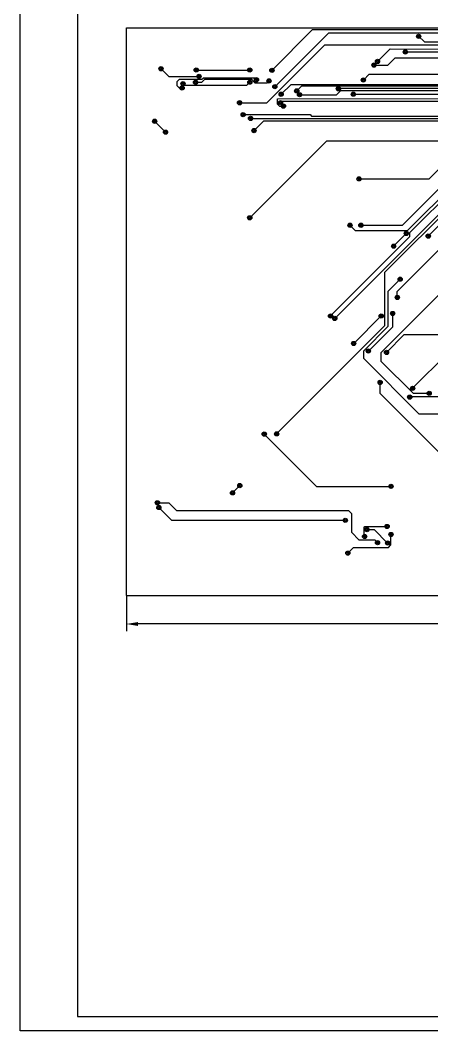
# Model space of a CAD drawing. Extents: x 208 to 628, y 649 to 1243.
# Drawn here: x 208.1 to 352.2, y 648.7 to 1002.1 of the extents above; entities that cross this region are included whole.
import ezdxf

# ---------------------------------------------------------------- set-up
doc = ezdxf.new("R2010")
doc.units = 0
doc.header["$MEASUREMENT"] = 0
doc.linetypes.add('PHANTOM2', pattern=[1.25, 0.625, -0.125, 0.125, -0.125, 0.125, -0.125])
doc.layers.get('0').update_dxf_attribs({"linetype": 'CONTINUOUS'})
doc.layers.get('Defpoints').update_dxf_attribs({"linetype": 'CONTINUOUS'})
for name, color, linetype in [('BOTTOMLAYER', 250, 'CONTINUOUS'), ('BottomSolder', 6, 'CONTINUOUS'), ('MultiLayer', 9, 'CONTINUOUS'), ('VIAHOLELAYER', 255, 'PHANTOM2')]:
    doc.layers.add(name, color=color, linetype=linetype)
doc.layers.add('Рамка2', color=7, linetype='CONTINUOUS', lineweight=25)
doc.styles.add('Гост', font='452826.ttf')
doc.dimstyles.new('Гост', dxfattribs={"dimtxt": 5, "dimasz": 4, "dimexe": 2.5, "dimexo": 0, "dimtad": 1, "dimtoh": 1, "dimzin": 9, "dimtxsty": 'Гост', "dimcen": 2.5, "dimadec": 0, "dimazin": 0, "dimtfac": 1, "dimtmove": 0, "dimatfit": 3, "dimfxl": 1, "dimarcsym": 0})

# ---------------------------------------------------------------- blocks, each defined once
blk = doc.blocks.new('*D123')
at = {"layer": 'Defpoints', "color": 0, "linetype": 'Continuous', "transparency": 16777216}
for p in [(245.33, 800.87), (558, 800.87), (245.33, 790.94)]:
    blk.add_point(p, dxfattribs=at)
at = {"layer": 'Рамка2', "color": 0, "linetype": 'Continuous', "lineweight": -2, "transparency": 16777216}
for p, q in [((245.33, 800.87), (245.33, 788.44)), ((558, 800.87), (558, 788.44)), ((554, 790.94), (249.33, 790.94))]:
    blk.add_line(p, q, dxfattribs=at)
at = {"layer": 'Рамка2', "color": 0, "linetype": 'Continuous', "transparency": 16777216}
for points in [[(249.33, 791.61), (249.33, 790.27), (245.33, 790.94)], [(554, 791.61), (554, 790.27), (558, 790.94)]]:
    blk.add_solid(points, dxfattribs=at)
at = {"layer": 'Рамка2', "color": 0, "linetype": 'Continuous', "transparency": 16777216, "insert": (418.37, 794.27), "char_height": 5, "attachment_point": 5, "style": 'Гост'}
blk.add_mtext('312{\\fArial|b0|i1|c204|p34;\\H1.0833x;*}', dxfattribs=at)

msp = doc.modelspace()

# ---------------------------------------------------------------- linework, layer by layer
for p, q in [((245.33, 800.868), (245.33, 999.496)), ((245.33, 999.496), (558.004, 999.496)), ((245.33, 800.868), (558.004, 800.868))]:
    msp.add_line(p, q)
at = {"linetype": 'Continuous'}
msp.add_lwpolyline([(208.147, 648.65), (208.147, 1242.65), (628.147, 1242.65), (628.147, 648.65)], close=True, dxfattribs=at)
at = {"layer": 'BOTTOMLAYER'}
for p, q in [((296.257, 984.586), (310.507, 998.835)), ((297.273, 978.871), (316.146, 997.743)), ((310.507, 998.835), (449.394, 998.835)), ((316.146, 997.743), (393.066, 997.743)), ((294.479, 973.257), (314.749, 993.527)), ((314.749, 993.527), (393.793, 993.527)), ((347.616, 996.498), (349.6, 994.515)), ((349.6, 994.515), (392.951, 994.515)), ((333.214, 987.71), (337.583, 992.079)), ((337.583, 992.079), (393.362, 991.876)), ((342.968, 991.037), (396.904, 991.037)), ((331.995, 986.44), (336.847, 986.44)), ((336.847, 986.44), (339.412, 989.005)), ((339.412, 989.005), (404.258, 989.005)), ((257.446, 985.145), (260.113, 982.478)), ((269.765, 984.713), (288.51, 984.713)), ((328.261, 981.208), (330.319, 983.265)), ((330.319, 983.265), (387.52, 983.265)), ((260.113, 982.478), (270.73, 982.478)), ((263.11, 980.702), (263.872, 981.464)), ((263.11, 979.176), (263.11, 980.702)), ((263.11, 979.176), (263.872, 978.414)), ((263.872, 981.464), (271.738, 981.464)), ((265.135, 979.938), (265.639, 979.434)), ((265.639, 979.434), (287.509, 979.434)), ((269.511, 980.446), (271.728, 980.446)), ((271.728, 980.446), (272.74, 981.458)), ((271.738, 981.464), (272.269, 981.995)), ((272.269, 981.995), (290.161, 981.995)), ((272.74, 981.458), (289.111, 981.458)), ((287.509, 979.434), (288.521, 980.446)), ((289.111, 981.458), (290.288, 980.281)), ((290.161, 981.995), (290.847, 981.309)), ((290.288, 980.281), (294.625, 980.281)), ((294.625, 980.281), (295.241, 980.897)), ((299.483, 976.229), (302.938, 979.684)), ((302.938, 979.684), (376.471, 979.684)), ((304.944, 977.398), (306.722, 979.176)), ((306.722, 979.176), (383.989, 979.176)), ((263.872, 978.414), (264.812, 978.414)), ((305.935, 976.077), (318.889, 976.077)), ((318.889, 976.077), (320.337, 977.525)), ((319.524, 978.16), (319.727, 978.363)), ((319.727, 978.363), (384.563, 978.363)), ((320.337, 977.525), (385.843, 977.525)), ((324.756, 976.255), (381.576, 976.255)), ((284.929, 973.257), (294.479, 973.257)), ((298.239, 974.604), (388.637, 974.858)), ((298.239, 972.775), (298.239, 974.604)), ((298.239, 972.775), (298.924, 972.089)), ((298.924, 972.089), (300.271, 972.089)), ((299.255, 973.283), (299.763, 973.791)), ((299.763, 973.791), (356.201, 973.791)), ((286.174, 969.092), (309.592, 969.092)), ((309.592, 969.092), (310.075, 968.609)), ((310.075, 968.609), (389.55, 968.609)), ((255.211, 966.78), (259.021, 962.97)), ((288.79, 967.771), (389.102, 967.771)), ((289.984, 963.529), (293.403, 966.949)), ((293.403, 966.949), (393.514, 966.949)), ((288.485, 933.024), (315.434, 959.973)), ((315.434, 959.973), (361.612, 959.973)), ((341.901, 930.408), (371.111, 959.618)), ((344.532, 927.832), (375.531, 958.83)), ((351.299, 946.638), (365.498, 960.837)), ((318.254, 897.819), (377.715, 957.281)), ((335.831, 913.999), (378.604, 956.773)), ((343.73, 928.553), (372.127, 956.951)), ((326.712, 946.638), (351.299, 946.638)), ((340.149, 907.294), (369.841, 936.986)), ((350.969, 926.623), (362.755, 938.409)), ((323.562, 930.408), (325.417, 928.553)), ((327.398, 930.408), (341.901, 930.408)), ((316.781, 898.676), (344.532, 926.428)), ((325.417, 928.553), (343.73, 928.553)), ((338.853, 923.092), (343.298, 927.537)), ((344.532, 926.428), (344.532, 927.832)), ((335.831, 895.356), (335.831, 913.999)), ((334.484, 885.907), (357.37, 908.792)), ((336.999, 907.395), (341.139, 911.535)), ((336.999, 895.152), (336.999, 907.395)), ((340.149, 905.16), (340.149, 907.294)), ((324.883, 889.056), (334.51, 898.683)), ((338.523, 894.924), (338.523, 899.547)), ((297.908, 857.433), (335.831, 895.356)), ((328.388, 886.542), (336.999, 895.152)), ((330.014, 886.415), (338.523, 894.924)), ((336.364, 885.932), (342.579, 892.147)), ((342.579, 892.147), (363.009, 892.147)), ((328.388, 883.747), (328.388, 886.542)), ((328.388, 883.747), (347.666, 864.469)), ((334.484, 882.808), (334.484, 885.907)), ((345.508, 873.385), (357.7, 885.577)), ((334.484, 882.808), (345.66, 871.632)), ((334.129, 871.581), (334.129, 875.442)), ((334.129, 871.581), (355.77, 849.94)), ((344.492, 870.311), (344.695, 870.514)), ((344.695, 870.514), (377.487, 870.514)), ((345.66, 871.632), (351.299, 871.632)), ((347.666, 864.469), (443.552, 864.469)), ((293.565, 857.357), (311.853, 839.069)), ((282.465, 836.809), (285.005, 839.349)), ((311.853, 839.069), (337.916, 839.069)), ((256.176, 833.329), (260.113, 833.329)), ((256.684, 831.678), (261.155, 827.207)), ((260.113, 833.329), (262.806, 830.636)), ((261.155, 827.207), (321.937, 827.207)), ((262.806, 830.636), (323.054, 830.636)), ((323.054, 830.636), (324.197, 829.493)), ((324.197, 822.889), (324.197, 829.493)), ((328.515, 824.744), (328.82, 825.048)), ((328.515, 821.721), (328.515, 824.744)), ((328.82, 825.048), (336.567, 825.048)), ((329.534, 823.956), (332.046, 823.956)), ((332.046, 823.956), (336.745, 819.257)), ((324.197, 822.889), (326.712, 820.375)), ((326.712, 820.375), (332.224, 820.375)), ((328.515, 821.721), (328.693, 821.543)), ((332.224, 820.375), (333.214, 819.384)), ((337.913, 818.622), (337.913, 822.257)), ((322.826, 815.727), (324.832, 817.733)), ((324.832, 817.733), (337.024, 817.733)), ((337.024, 817.733), (337.913, 818.622))]:
    msp.add_line(p, q, dxfattribs=at)
for centre in [(347.616, 996.498), (342.968, 991.037), (331.995, 986.44), (333.214, 987.71), (257.446, 985.145), (269.765, 984.713), (270.73, 982.478), (288.51, 984.713), (296.257, 984.586), (265.135, 979.938), (269.511, 980.446), (288.521, 980.446), (290.847, 981.309), (295.241, 980.897), (297.273, 978.871), (328.261, 981.208), (264.812, 978.414), (299.483, 976.229), (304.944, 977.398), (305.935, 976.077), (319.524, 978.16), (324.756, 976.255), (284.929, 973.257), (299.255, 973.283), (300.271, 972.089), (286.174, 969.092), (255.211, 966.78), (288.79, 967.771), (259.021, 962.97), (289.984, 963.529), (326.712, 946.638), (288.485, 933.024), (323.562, 930.408), (327.398, 930.408), (343.298, 927.537), (350.969, 926.623), (338.853, 923.092), (341.139, 911.535), (340.149, 905.16), (316.781, 898.676), (318.254, 897.819), (334.51, 898.683), (338.523, 899.547), (324.883, 889.056), (330.014, 886.415), (336.364, 885.932), (334.129, 875.442), (345.508, 873.385), (344.492, 870.311), (351.299, 871.632), (293.565, 857.357), (297.908, 857.433), (285.005, 839.349), (337.916, 839.069), (282.465, 836.809), (256.176, 833.329), (256.684, 831.678), (321.937, 827.207), (329.534, 823.956), (336.567, 825.048), (328.693, 821.543), (337.913, 822.257), (333.214, 819.384), (336.745, 819.257), (322.826, 815.727)]:
    msp.add_circle(centre, 0.635, dxfattribs=at)
at = {"layer": 'BottomSolder'}
for centre in [(347.616, 996.498), (342.968, 991.037), (331.995, 986.44), (333.214, 987.71), (257.446, 985.145), (269.765, 984.713), (270.73, 982.478), (288.51, 984.713), (296.257, 984.586), (264.812, 978.414), (265.135, 979.938), (269.511, 980.446), (288.521, 980.446), (290.847, 981.309), (295.241, 980.897), (297.273, 978.871), (328.261, 981.208), (299.483, 976.229), (304.944, 977.398), (305.935, 976.077), (319.524, 978.16), (324.756, 976.255), (284.929, 973.257), (299.255, 973.283), (300.271, 972.089), (286.174, 969.092), (255.211, 966.78), (288.79, 967.771), (259.021, 962.97), (289.984, 963.529), (326.712, 946.638), (288.485, 933.024), (323.562, 930.408), (327.398, 930.408), (343.298, 927.537), (350.969, 926.623), (338.853, 923.092), (341.139, 911.535), (340.149, 905.16), (316.781, 898.676), (318.254, 897.819), (334.51, 898.683), (338.523, 899.547), (324.883, 889.056), (330.014, 886.415), (336.364, 885.932), (334.129, 875.442), (345.508, 873.385), (344.492, 870.311), (351.299, 871.632), (293.565, 857.357), (297.908, 857.433), (285.005, 839.349), (337.916, 839.069), (282.465, 836.809), (256.176, 833.329), (256.684, 831.678), (321.937, 827.207), (329.534, 823.956), (336.567, 825.048), (328.693, 821.543), (333.214, 819.384), (337.913, 822.257), (336.745, 819.257), (322.826, 815.727)]:
    msp.add_circle(centre, 0.737, dxfattribs=at)
at = {"layer": 'MultiLayer'}
for centre in [(347.616, 996.498), (342.968, 991.037), (331.995, 986.44), (333.214, 987.71), (257.446, 985.145), (269.765, 984.713), (270.73, 982.478), (288.51, 984.713), (296.257, 984.586), (265.135, 979.938), (269.511, 980.446), (288.521, 980.446), (290.847, 981.309), (295.241, 980.897), (297.273, 978.871), (328.261, 981.208), (264.812, 978.414), (299.483, 976.229), (304.944, 977.398), (305.935, 976.077), (319.524, 978.16), (324.756, 976.255), (284.929, 973.257), (299.255, 973.283), (300.271, 972.089), (286.174, 969.092), (255.211, 966.78), (288.79, 967.771), (259.021, 962.97), (289.984, 963.529), (326.712, 946.638), (288.485, 933.024), (323.562, 930.408), (327.398, 930.408), (343.298, 927.537), (350.969, 926.623), (338.853, 923.092), (341.139, 911.535), (340.149, 905.16), (316.781, 898.676), (318.254, 897.819), (334.51, 898.683), (338.523, 899.547), (324.883, 889.056), (330.014, 886.415), (336.364, 885.932), (334.129, 875.442), (345.508, 873.385), (344.492, 870.311), (351.299, 871.632), (293.565, 857.357), (297.908, 857.433), (285.005, 839.349), (337.916, 839.069), (282.465, 836.809), (256.176, 833.329), (256.684, 831.678), (321.937, 827.207), (329.534, 823.956), (336.567, 825.048), (328.693, 821.543), (337.913, 822.257), (333.214, 819.384), (336.745, 819.257), (322.826, 815.727)]:
    msp.add_circle(centre, 0.635, dxfattribs=at)
at = {"layer": 'VIAHOLELAYER'}
for centre in [(347.616, 996.498), (342.968, 991.037), (331.995, 986.44), (333.214, 987.71), (257.446, 985.145), (269.765, 984.713), (270.73, 982.478), (288.51, 984.713), (296.257, 984.586), (265.135, 979.938), (269.511, 980.446), (288.521, 980.446), (290.847, 981.309), (295.241, 980.897), (297.273, 978.871), (328.261, 981.208), (264.812, 978.414), (299.483, 976.229), (304.944, 977.398), (305.935, 976.077), (319.524, 978.16), (324.756, 976.255), (284.929, 973.257), (299.255, 973.283), (300.271, 972.089), (286.174, 969.092), (255.211, 966.78), (288.79, 967.771), (259.021, 962.97), (289.984, 963.529), (326.712, 946.638), (288.485, 933.024), (323.562, 930.408), (327.398, 930.408), (343.298, 927.537), (350.969, 926.623), (338.853, 923.092), (341.139, 911.535), (340.149, 905.16), (316.781, 898.676), (318.254, 897.819), (334.51, 898.683), (338.523, 899.547), (324.883, 889.056), (330.014, 886.415), (336.364, 885.932), (334.129, 875.442), (345.508, 873.385), (344.492, 870.311), (351.299, 871.632), (293.565, 857.357), (297.908, 857.433), (285.005, 839.349), (337.916, 839.069), (282.465, 836.809), (256.176, 833.329), (256.684, 831.678), (321.937, 827.207), (329.534, 823.956), (336.567, 825.048), (328.693, 821.543), (337.913, 822.257), (333.214, 819.384), (336.745, 819.257), (322.826, 815.727)]:
    msp.add_circle(centre, 0.356, dxfattribs=at)
at = {"layer": 'Рамка2', "linetype": 'Continuous'}
for p, q in [((228.147, 1237.65), (228.147, 653.65)), ((228.147, 653.65), (623.147, 653.65))]:
    msp.add_line(p, q, dxfattribs=at)

# ---------------------------------------------------------------- dimensions: what is measured, and where the dimension line sits
dim = msp.add_linear_dim(base=(245.33, 790.94), p1=(558.004, 800.868), p2=(245.33, 800.868), text='312{\\fArial|b0|i1|c204|p34;\\H1.0833x;*}', dimstyle='Гост', dxfattribs=at)
dim.commit()
dim.dimension.update_dxf_attribs({"geometry": '*D123', "text_midpoint": (418.367, 790.94), "dimtype": 160})

doc.saveas('drawing.dxf')
